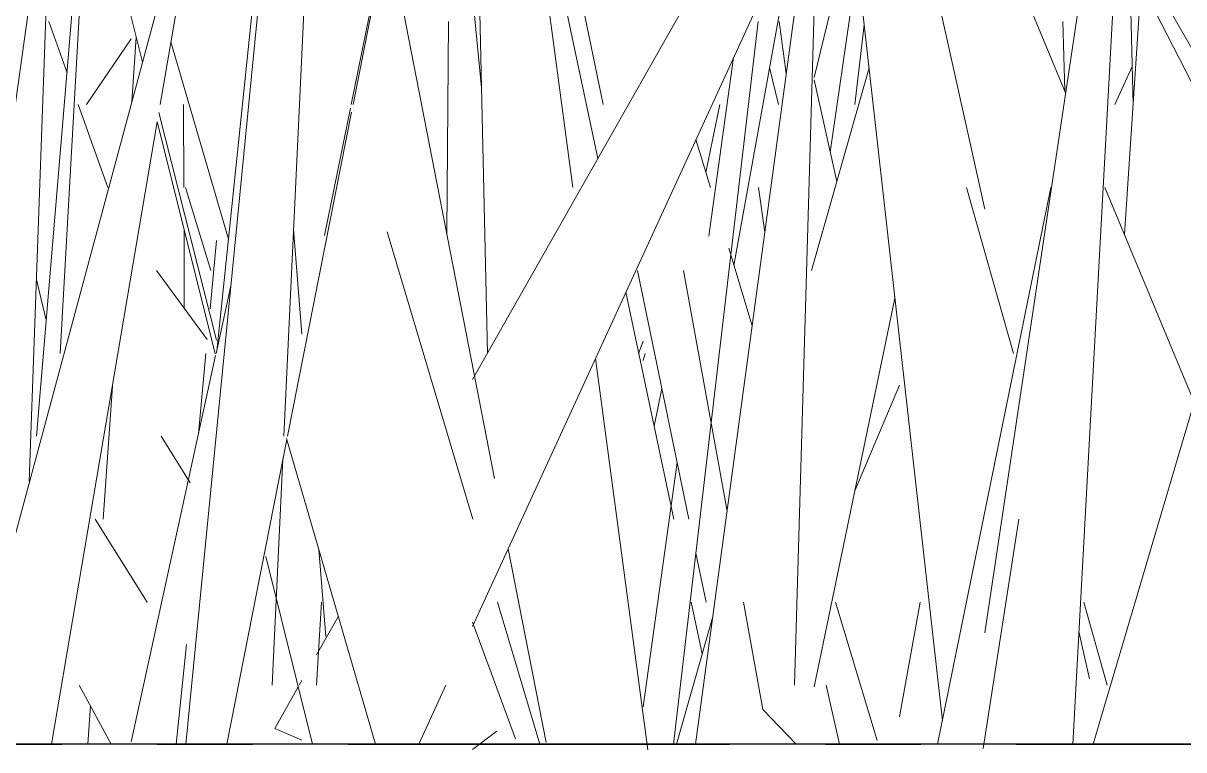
# Model space of a CAD drawing. Header units: millimetres. Extents: x -10020 to 20888, y -4665 to 12339.
# Drawn here: x 1938.54 to 1977.15, y 3047.81 to 3071.98 of the extents above; entities that cross this region are included whole.
import ezdxf

# ---------------------------------------------------------------- set-up
doc = ezdxf.new("R2010")
doc.units = ezdxf.units.MM
doc.linetypes.add('Grid Line 1_2_', pattern=[22.225, 12.7, -3.175, 3.175, -3.175])
doc.layers.add('G-IMPT', color=8, linetype='Continuous', lineweight=9)

# ---------------------------------------------------------------- blocks, each defined once
blk = doc.blocks.new('Grass Array - 25_dwg-V17-West')
at = {"layer": 'G-IMPT'}
for p, q in [((1974.134, 3048), (1991.808, 3107.844)), ((1975.174, 3064.959), (1978.032, 3107.811)), ((1953.989, 3061.008), (1953.256, 3093.289)), ((1953.789, 3069.832), (1951.973, 3088.588)), ((1945.001, 3061.186), (1947.551, 3085.829)), ((1948.577, 3085.829), (1954.224, 3056.838)), ((1954.326, 3085.258), (1956.824, 3066.516)), ((1973.46, 3048), (1975.453, 3084.592)), ((1973.219, 3069.662), (1967.708, 3082.92)), ((1967.038, 3081.457), (1970.531, 3065.791)), ((1938.987, 3058.239), (1940.897, 3081.019)), ((1955.045, 3079.865), (1957.656, 3067.476)), ((1949.518, 3069.275), (1951.355, 3078.57)), ((1969.119, 3048.777), (1965.765, 3078.68)), ((1935.326, 3048.245), (1939.504, 3077.997)), ((1974.48, 3078.087), (1970.531, 3051.697)), ((1940.574, 3075.272), (1939.772, 3060.998)), ((1964.147, 3074.793), (1962.183, 3063.926)), ((1975.348, 3074.034), (1975.462, 3069.279)), ((1950.255, 3073.192), (1949.454, 3069.275)), ((1939.309, 3072.515), (1938.747, 3056.746)), ((1952.635, 3064.997), (1952.688, 3072.034)), ((1963.922, 3070.303), (1963.693, 3072.034)), ((1963.373, 3070.511), (1963.667, 3069.275)), ((1974.861, 3069.275), (1975.432, 3070.543)), ((1964.853, 3070.093), (1965.606, 3066.714)), ((1947.338, 3058.239), (1949.469, 3069.023)), ((1949.43, 3069.155), (1948.562, 3064.913)), ((1944.782, 3063.757), (1943.94, 3066.516)), ((1963.211, 3065.033), (1962.998, 3066.516)), ((1972.726, 3066.516), (1968.961, 3048)), ((1969.927, 3066.516), (1971.485, 3060.998)), ((1977.494, 3059.378), (1974.527, 3066.516)), ((1947.813, 3061.631), (1947.535, 3065.131)), ((1960.508, 3063.757), (1961.957, 3055.749)), ((1958.592, 3063.032), (1960.184, 3055.48)), ((1959.172, 3061.406), (1959.008, 3060.998)), ((1957.582, 3060.828), (1959.318, 3047.809)), ((1966.209, 3056.428), (1967.691, 3059.943)), ((1945.314, 3048), (1947.316, 3058.129)), ((1942.662, 3052.721), (1940.934, 3055.48)), ((1970.479, 3047.849), (1971.661, 3055.48)), ((1948.613, 3051.576), (1948.383, 3054.468)), ((1954.68, 3054.496), (1955.936, 3048.049)), ((1960.765, 3052.721), (1961.127, 3051.004)), ((1962.504, 3052.721), (1963.15, 3049.149)), ((1967.691, 3048.91), (1968.381, 3052.721)), ((1973.823, 3052.721), (1974.602, 3049.962)), ((1973.664, 3051.743), (1974.016, 3050.167)), ((1943.636, 3048), (1943.979, 3051.312)), ((1940.41, 3049.962), (1941.472, 3048)), ((1965.696, 3048), (1965.259, 3049.962)), ((1964.255, 3048), (1963.15, 3049.149)), ((1954.298, 3048.424), (1953.494, 3047.814))]:
    blk.add_line(p, q, dxfattribs=at)
blk = doc.blocks.new('Grass Array - Grass Array-439229-West')
blk.add_blockref('Grass Array - 25_dwg-V17-West', (0, 0))
blk = doc.blocks.new('Grass Array - 25_dwg-V24-West')
at = {"layer": 'G-IMPT'}
for p, q in [((1943.953, 3048), (1949.275, 3102.146)), ((1948.834, 3092.776), (1947.211, 3058.239)), ((1968.553, 3086.7), (1953.494, 3060.133)), ((1957.835, 3069.275), (1954.572, 3085.053)), ((1936.452, 3048.245), (1944.763, 3079.027)), ((1960.91, 3048), (1965.031, 3078.511)), ((1940.796, 3077.552), (1942.51, 3070.683)), ((1953.494, 3051.908), (1964.757, 3076.481)), ((1964.853, 3070.178), (1965.981, 3074.793)), ((1965.388, 3067.689), (1966.294, 3073.964)), ((1943.818, 3073.472), (1943.104, 3069.275)), ((1979.762, 3067.056), (1976.212, 3073.233)), ((1964.872, 3073.039), (1964.202, 3049.962)), ((1939.395, 3072.034), (1940.001, 3070.331)), ((1962.989, 3072.034), (1960.18, 3048)), ((1973.129, 3072.034), (1973.19, 3069.732)), ((1976.212, 3072.349), (1979.052, 3066.811)), ((1966.522, 3071.928), (1966.206, 3069.275)), ((1942.132, 3071.461), (1940.65, 3069.275)), ((1942.155, 3069.369), (1942.301, 3071.518)), ((1943.459, 3071.363), (1945.374, 3064.793)), ((1961.346, 3064.9), (1962.171, 3070.839)), ((1961.346, 3064.9), (1962.171, 3070.839)), ((1966.683, 3070.493), (1964.763, 3063.757)), ((1940.376, 3069.275), (1941.357, 3066.516)), ((1943.881, 3069.275), (1943.89, 3066.516)), ((1961.717, 3069.275), (1961.254, 3067.009)), ((1944.973, 3061.437), (1943.058, 3069.005)), ((1943.005, 3068.696), (1939.486, 3048)), ((1943.005, 3068.696), (1944.926, 3060.998)), ((1960.921, 3068.113), (1961.402, 3066.516)), ((1943.894, 3065.133), (1943.903, 3062.5)), ((1950.653, 3065.046), (1953.503, 3055.48)), ((1944.76, 3062.475), (1944.973, 3064.752)), ((1962.013, 3064.492), (1962.789, 3061.914)), ((1944.665, 3061.458), (1942.982, 3063.757)), ((1944.665, 3061.458), (1942.982, 3063.757)), ((1960.689, 3055.48), (1958.977, 3063.757)), ((1939.292, 3062.141), (1938.986, 3063.455)), ((1944.959, 3060.998), (1945.451, 3063.244)), ((1964.853, 3049.908), (1967.542, 3062.839)), ((1942.132, 3048.079), (1944.944, 3060.926)), ((1944.372, 3058.315), (1944.623, 3060.998)), ((1959.172, 3060.762), (1959.229, 3060.998)), ((1941.209, 3055.48), (1941.51, 3059.903)), ((1959.789, 3059.833), (1959.532, 3058.574)), ((1943.129, 3058.239), (1944.101, 3056.686)), ((1947.306, 3058.161), (1950.268, 3048)), ((1947.176, 3057.494), (1946.822, 3049.962)), ((1959.172, 3049.238), (1960.3, 3057.362)), ((1959.172, 3049.238), (1960.3, 3057.362)), ((1946.612, 3054.24), (1948.169, 3048)), ((1961.26, 3052.721), (1960.923, 3054.352)), ((1948.296, 3049.962), (1948.469, 3052.721)), ((1954.325, 3052.721), (1955.732, 3048)), ((1965.56, 3052.721), (1966.947, 3048.118)), ((1949.028, 3052.255), (1948.299, 3050.969)), ((1954.925, 3048.169), (1953.494, 3052.053)), ((1961.469, 3052.202), (1960.271, 3048)), ((1947.813, 3050.112), (1947.728, 3049.962)), ((1947.694, 3049.902), (1946.912, 3048.521)), ((1951.702, 3048), (1952.602, 3049.962)), ((1940.699, 3048), (1940.786, 3049.267)), ((1947.813, 3048.124), (1946.912, 3048.521))]:
    blk.add_line(p, q, dxfattribs=at)
blk = doc.blocks.new('Grass Array - Grass Array-V25-West')
blk.add_blockref('Grass Array - 25_dwg-V24-West', (0, 0))

msp = doc.modelspace()

# ---------------------------------------------------------------- linework, layer by layer
msp.add_line((4710.823, 3048), (-7496.271, 3048))
at = {"linetype": 'Grid Line 1_2_'}
msp.add_line((-7496.271, 3048), (19186.713, 3048), dxfattribs=at)

# ---------------------------------------------------------------- block references
for name in ['Grass Array - Grass Array-439229-West', 'Grass Array - Grass Array-V25-West']:
    msp.add_blockref(name, (0, 0))

doc.saveas('drawing.dxf')
